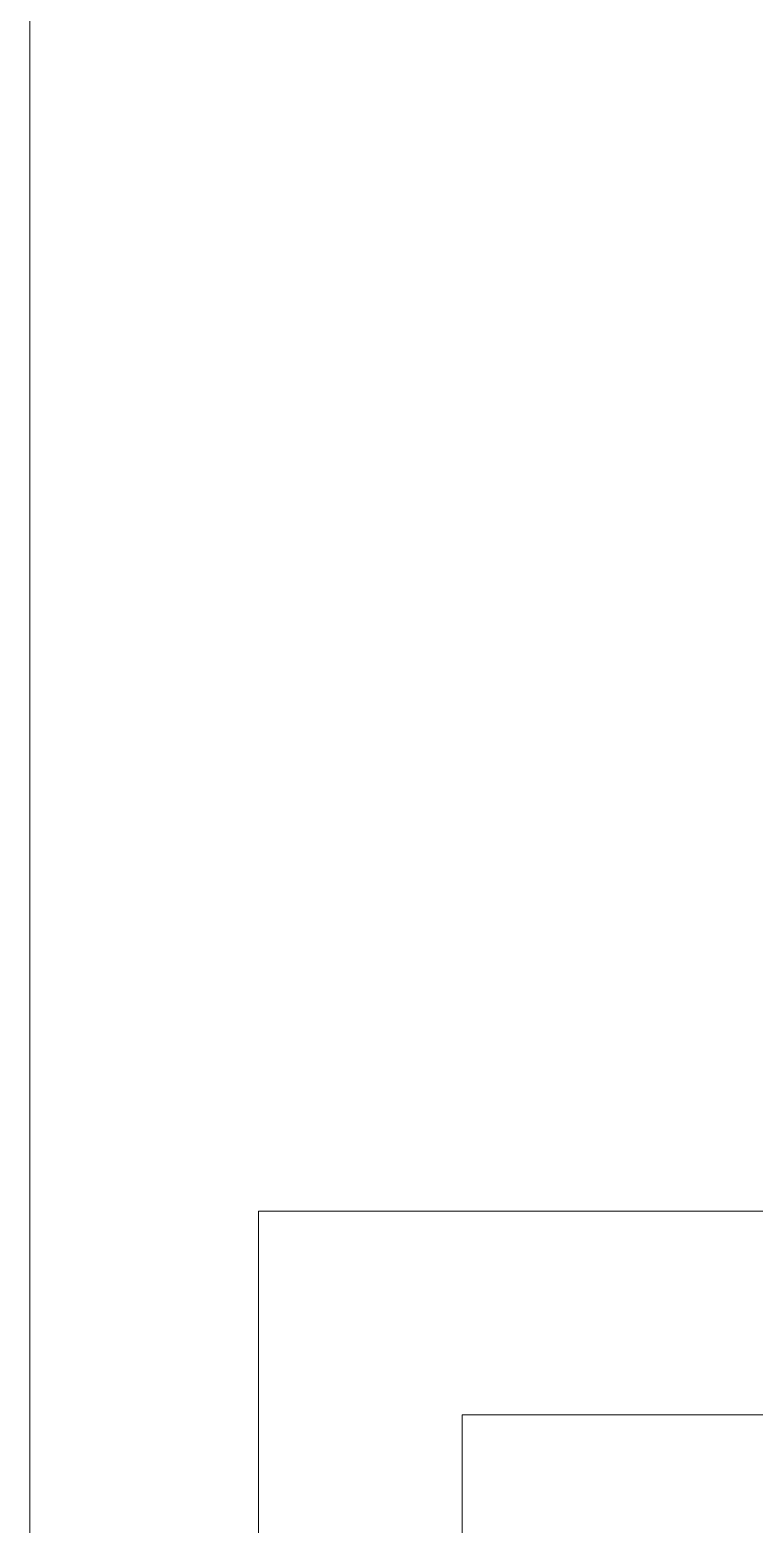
# Model space of a CAD drawing. Header units: metres. Extents: x 1587 to 89247, y -60 to 14723.
# Drawn here: x 1587 to 2476, y 10106 to 11940 of the extents above; entities that cross this region are included whole.
import ezdxf

# ---------------------------------------------------------------- set-up
doc = ezdxf.new("R2010")
doc.units = ezdxf.units.M
doc.header["$LTSCALE"] = 10
doc.layers.get('0').update_dxf_attribs({"color": 253, "lineweight": 0})

msp = doc.modelspace()

# ---------------------------------------------------------------- linework, layer by layer
for p, q in [((1587.2, -60.1), (1587.2, 13516.2)), ((2497.6, 10490.3), (1867.6, 10490.3)), ((1867.6, 10490.3), (1867.6, 9960.3)), ((5853.9, 10240.3), (2117.6, 10240.3)), ((2117.6, 10240.3), (2117.6, 9960.3))]:
    msp.add_line(p, q)

doc.saveas('drawing.dxf')
